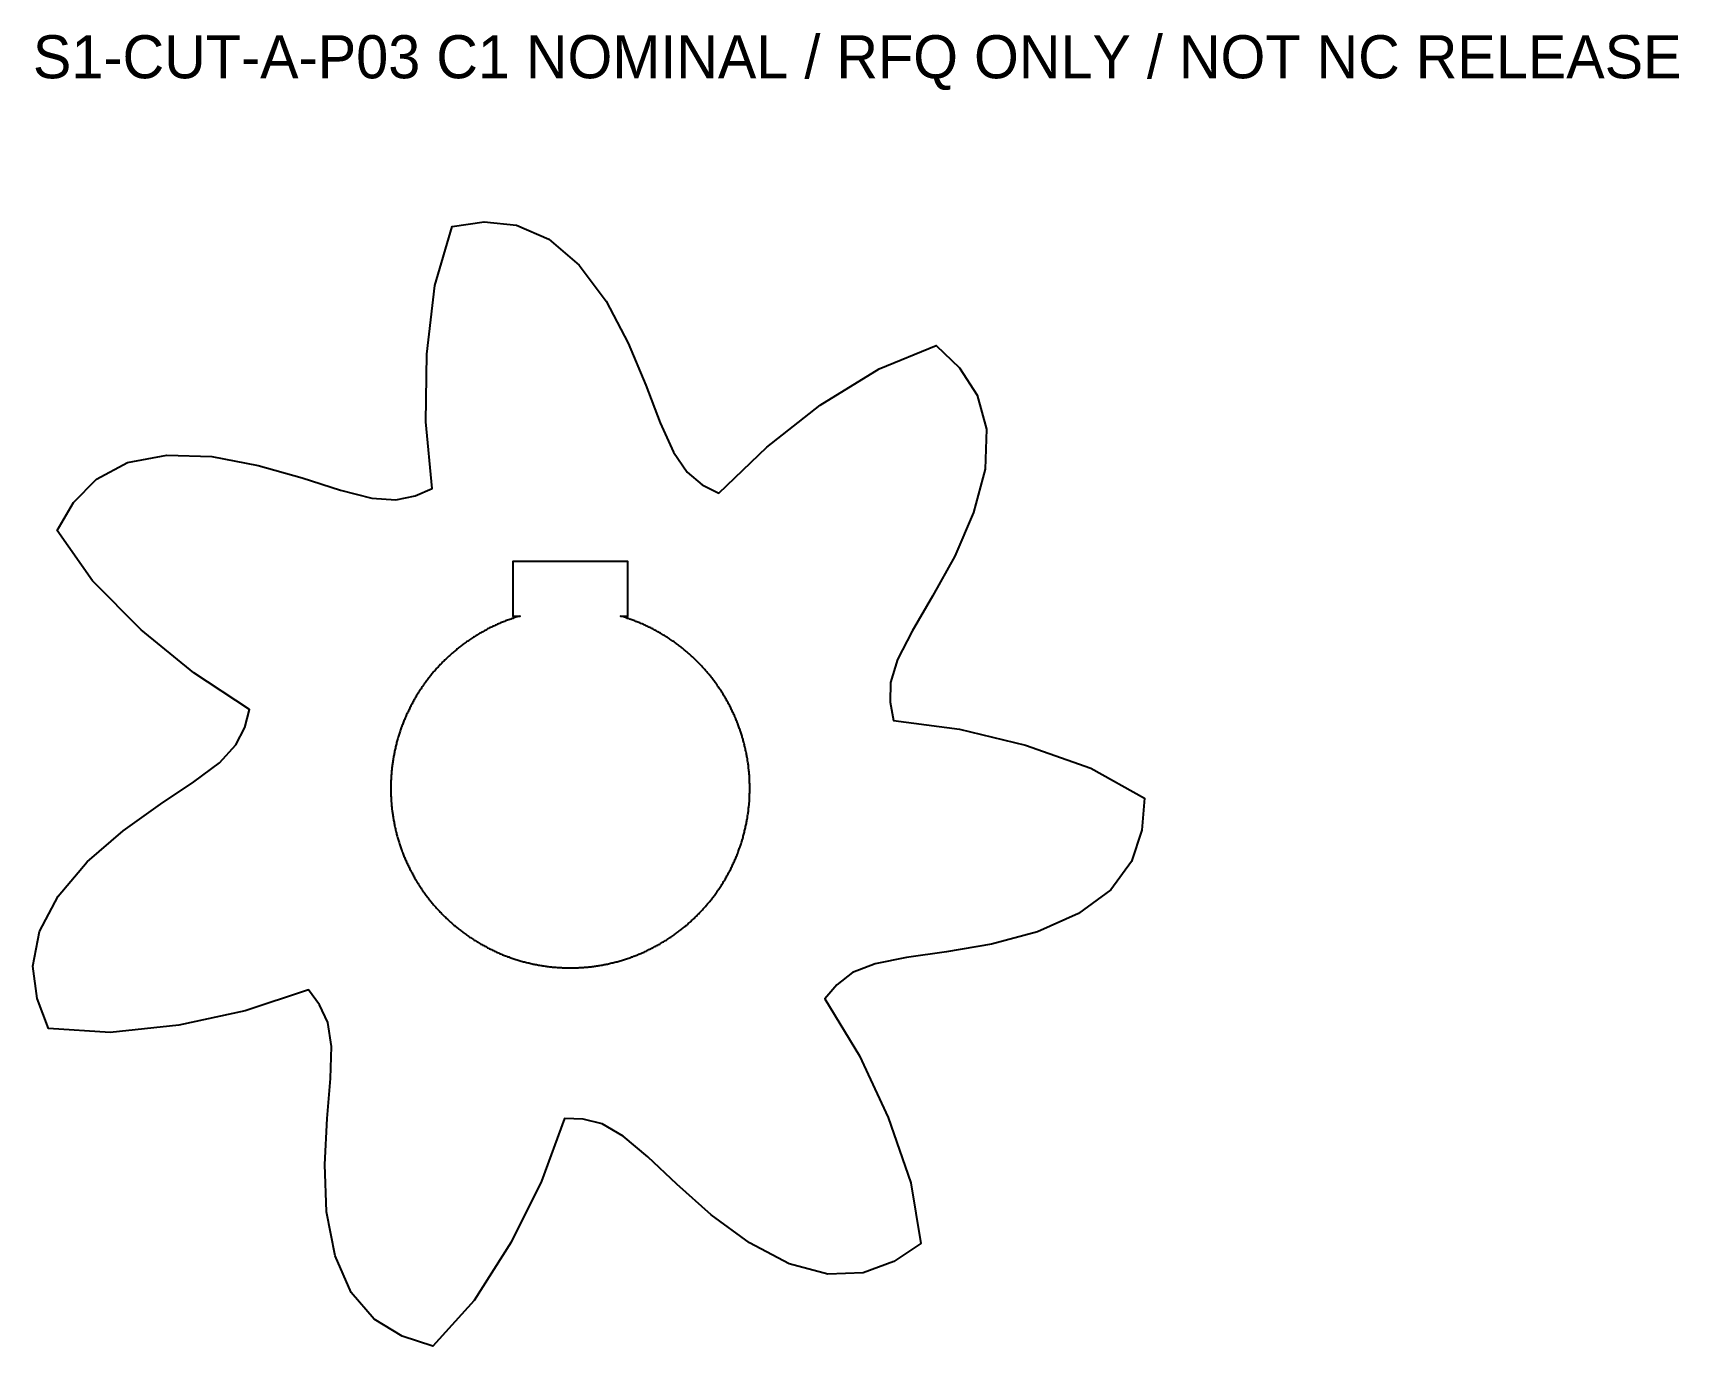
# Model space of a CAD drawing. Header units: millimetres. Extents: x -37 to 77, y -39 to 53.
import ezdxf

# ---------------------------------------------------------------- set-up
doc = ezdxf.new("R2010")
doc.units = ezdxf.units.MM
doc.layers.add('CUT', color=7, linetype='Continuous')
doc.layers.add('INFO', color=7, linetype='Continuous')

msp = doc.modelspace()

# ---------------------------------------------------------------- linework, layer by layer
at = {"layer": 'CUT'}
for points in [[(31.71, 3.02), (36.25, 1.41), (39.99, -0.69), (39.8, -2.92), (39.08, -5.09), (37.63, -7.06), (35.39, -8.72), (32.53, -9.98), (29.34, -10.84), (26.19, -11.38), (23.42, -11.78), (21.23, -12.21), (19.66, -12.83), (18.57, -13.67), (17.73, -14.65), (20.13, -18.63), (22.13, -22.91), (23.71, -27.47), (24.4, -31.7), (22.53, -32.94), (20.39, -33.73), (17.94, -33.82), (15.25, -33.11), (12.48, -31.65), (9.82, -29.7), (7.43, -27.57), (5.39, -25.65), (3.68, -24.21), (2.23, -23.37), (0.9, -23.04), (-0.4, -23), (-2.01, -27.35), (-4.11, -31.59), (-6.69, -35.66), (-9.57, -38.84), (-11.71, -38.15), (-13.66, -36.97), (-15.26, -35.11), (-16.38, -32.56), (-16.97, -29.49), (-17.09, -26.19), (-16.92, -23), (-16.69, -20.21), (-16.63, -17.98), (-16.88, -16.31), (-17.46, -15.07), (-18.23, -14.03), (-22.64, -15.48), (-27.26, -16.48), (-32.05, -17), (-36.33, -16.73), (-37.13, -14.63), (-37.42, -12.37), (-36.96, -9.96), (-35.67, -7.5), (-33.64, -5.12), (-31.14, -2.96), (-28.54, -1.11), (-26.21, 0.45), (-24.42, 1.79), (-23.28, 3.03), (-22.67, 4.25), (-22.33, 5.5), (-26.22, 8.05), (-29.88, 11.04), (-33.27, 14.46), (-35.73, 17.97), (-34.59, 19.9), (-33, 21.54), (-30.83, 22.69), (-28.1, 23.21), (-24.97, 23.11), (-21.73, 22.49), (-18.66, 21.62), (-15.99, 20.77), (-13.82, 20.21), (-12.14, 20.09), (-10.81, 20.37), (-9.62, 20.89), (-10.06, 25.52), (-10, 30.24), (-9.44, 35.03), (-8.23, 39.14), (-6, 39.45), (-3.74, 39.23), (-1.49, 38.25), (0.63, 36.44), (2.49, 33.93), (4.04, 31.01), (5.27, 28.07), (6.27, 25.45), (7.18, 23.41), (8.13, 22.02), (9.19, 21.15), (10.34, 20.55), (13.68, 23.77), (17.41, 26.68), (21.5, 29.22), (25.48, 30.84), (27.1, 29.29), (28.34, 27.38), (28.98, 25.01), (28.89, 22.23), (28.08, 19.21), (26.77, 16.18), (25.23, 13.38), (23.81, 10.96), (22.78, 8.98), (22.29, 7.37), (22.27, 6), (22.51, 4.73), (27.11, 4.13)], [(12.5, 0.15), (12.5, 0.23), (12.5, 0.31), (12.49, 0.38), (12.49, 0.46), (12.49, 0.54), (12.48, 0.61), (12.48, 0.69), (12.48, 0.77), (12.47, 0.84), (12.47, 0.92), (12.46, 1), (12.45, 1.07), (12.45, 1.15), (12.44, 1.23), (12.43, 1.3), (12.42, 1.38), (12.42, 1.45), (12.41, 1.53), (12.4, 1.61), (12.39, 1.68), (12.38, 1.76), (12.36, 1.83), (12.35, 1.91), (12.34, 1.99), (12.33, 2.06), (12.32, 2.14), (12.3, 2.21), (12.29, 2.29), (12.27, 2.36), (12.26, 2.44), (12.24, 2.51), (12.23, 2.59), (12.21, 2.66), (12.2, 2.74), (12.18, 2.81), (12.16, 2.89), (12.14, 2.96), (12.13, 3.04), (12.11, 3.11), (12.09, 3.19), (12.07, 3.26), (12.05, 3.33), (12.03, 3.41), (12.01, 3.48), (11.98, 3.56), (11.96, 3.63), (11.94, 3.7), (11.92, 3.78), (11.89, 3.85), (11.87, 3.92), (11.84, 3.99), (11.82, 4.07), (11.79, 4.14), (11.77, 4.21), (11.74, 4.28), (11.72, 4.36), (11.69, 4.43), (11.66, 4.5), (11.63, 4.57), (11.61, 4.64), (11.58, 4.71), (11.55, 4.78), (11.52, 4.85), (11.49, 4.92), (11.46, 5), (11.43, 5.07), (11.4, 5.14), (11.36, 5.21), (11.33, 5.28), (11.3, 5.34), (11.27, 5.41), (11.23, 5.48), (11.2, 5.55), (11.17, 5.62), (11.13, 5.69), (11.1, 5.76), (11.06, 5.82), (11.02, 5.89), (10.99, 5.96), (10.95, 6.03), (10.91, 6.09), (10.88, 6.16), (10.84, 6.23), (10.8, 6.29), (10.76, 6.36), (10.72, 6.43), (10.68, 6.49), (10.64, 6.56), (10.6, 6.62), (10.56, 6.69), (10.52, 6.75), (10.48, 6.82), (10.44, 6.88), (10.39, 6.94), (10.35, 7.01), (10.31, 7.07), (10.26, 7.13), (10.22, 7.2), (10.18, 7.26), (10.13, 7.32), (10.09, 7.38), (10.04, 7.45), (9.99, 7.51), (9.95, 7.57), (9.9, 7.63), (9.85, 7.69), (9.81, 7.75), (9.76, 7.81), (9.71, 7.87), (9.66, 7.93), (9.61, 7.99), (9.56, 8.05), (9.52, 8.11), (9.47, 8.16), (9.41, 8.22), (9.36, 8.28), (9.31, 8.34), (9.26, 8.39), (9.21, 8.45), (9.16, 8.51), (9.11, 8.56), (9.05, 8.62), (9, 8.67), (8.95, 8.73), (8.89, 8.78), (8.84, 8.84), (8.78, 8.89), (8.73, 8.95), (8.67, 9), (8.62, 9.05), (8.56, 9.11), (8.51, 9.16), (8.45, 9.21), (8.39, 9.26), (8.34, 9.31), (8.28, 9.36), (8.22, 9.41), (8.16, 9.47), (8.11, 9.52), (8.05, 9.56), (7.99, 9.61), (7.93, 9.66), (7.87, 9.71), (7.81, 9.76), (7.75, 9.81), (7.69, 9.85), (7.63, 9.9), (7.57, 9.95), (7.51, 9.99), (7.45, 10.04), (7.38, 10.09), (7.32, 10.13), (7.26, 10.18), (7.2, 10.22), (7.13, 10.26), (7.07, 10.31), (7.01, 10.35), (6.94, 10.39), (6.88, 10.44), (6.82, 10.48), (6.75, 10.52), (6.69, 10.56), (6.62, 10.6), (6.56, 10.64), (6.49, 10.68), (6.43, 10.72), (6.36, 10.76), (6.29, 10.8), (6.23, 10.84), (6.16, 10.88), (6.09, 10.91), (6.03, 10.95), (5.96, 10.99), (5.89, 11.02), (5.82, 11.06), (5.76, 11.1), (5.69, 11.13), (5.62, 11.17), (5.55, 11.2), (5.48, 11.23), (5.41, 11.27), (5.34, 11.3), (5.28, 11.33), (5.21, 11.36), (5.14, 11.4), (5.07, 11.43), (5, 11.46), (4.92, 11.49), (4.85, 11.52), (4.78, 11.55), (4.71, 11.58), (4.64, 11.61), (4.57, 11.63), (4.5, 11.66), (4.43, 11.69), (4.36, 11.72), (4.28, 11.74), (4.21, 11.77), (4.14, 11.79), (4.07, 11.82), (3.99, 11.84), (3.92, 11.87), (3.85, 11.89), (3.78, 11.92), (3.7, 11.94), (3.63, 11.96), (3.56, 11.98), (3.5, 12), (4, 12), (4, 15.8), (-4, 15.8), (-4, 12), (-3.5, 12), (-3.56, 11.98), (-3.63, 11.96), (-3.7, 11.94), (-3.78, 11.92), (-3.85, 11.89), (-3.92, 11.87), (-3.99, 11.84), (-4.07, 11.82), (-4.14, 11.79), (-4.21, 11.77), (-4.28, 11.74), (-4.36, 11.72), (-4.43, 11.69), (-4.5, 11.66), (-4.57, 11.63), (-4.64, 11.61), (-4.71, 11.58), (-4.78, 11.55), (-4.85, 11.52), (-4.92, 11.49), (-5, 11.46), (-5.07, 11.43), (-5.14, 11.4), (-5.21, 11.36), (-5.28, 11.33), (-5.34, 11.3), (-5.41, 11.27), (-5.48, 11.23), (-5.55, 11.2), (-5.62, 11.17), (-5.69, 11.13), (-5.76, 11.1), (-5.82, 11.06), (-5.89, 11.02), (-5.96, 10.99), (-6.03, 10.95), (-6.09, 10.91), (-6.16, 10.88), (-6.23, 10.84), (-6.29, 10.8), (-6.36, 10.76), (-6.43, 10.72), (-6.49, 10.68), (-6.56, 10.64), (-6.62, 10.6), (-6.69, 10.56), (-6.75, 10.52), (-6.82, 10.48), (-6.88, 10.44), (-6.94, 10.39), (-7.01, 10.35), (-7.07, 10.31), (-7.13, 10.26), (-7.2, 10.22), (-7.26, 10.18), (-7.32, 10.13), (-7.38, 10.09), (-7.45, 10.04), (-7.51, 9.99), (-7.57, 9.95), (-7.63, 9.9), (-7.69, 9.85), (-7.75, 9.81), (-7.81, 9.76), (-7.87, 9.71), (-7.93, 9.66), (-7.99, 9.61), (-8.05, 9.56), (-8.11, 9.52), (-8.16, 9.47), (-8.22, 9.41), (-8.28, 9.36), (-8.34, 9.31), (-8.39, 9.26), (-8.45, 9.21), (-8.51, 9.16), (-8.56, 9.11), (-8.62, 9.05), (-8.67, 9), (-8.73, 8.95), (-8.78, 8.89), (-8.84, 8.84), (-8.89, 8.78), (-8.95, 8.73), (-9, 8.67), (-9.05, 8.62), (-9.11, 8.56), (-9.16, 8.51), (-9.21, 8.45), (-9.26, 8.39), (-9.31, 8.34), (-9.36, 8.28), (-9.41, 8.22), (-9.47, 8.16), (-9.52, 8.11), (-9.56, 8.05), (-9.61, 7.99), (-9.66, 7.93), (-9.71, 7.87), (-9.76, 7.81), (-9.81, 7.75), (-9.85, 7.69), (-9.9, 7.63), (-9.95, 7.57), (-9.99, 7.51), (-10.04, 7.45), (-10.09, 7.38), (-10.13, 7.32), (-10.18, 7.26), (-10.22, 7.2), (-10.26, 7.13), (-10.31, 7.07), (-10.35, 7.01), (-10.39, 6.94), (-10.44, 6.88), (-10.48, 6.82), (-10.52, 6.75), (-10.56, 6.69), (-10.6, 6.62), (-10.64, 6.56), (-10.68, 6.49), (-10.72, 6.43), (-10.76, 6.36), (-10.8, 6.29), (-10.84, 6.23), (-10.88, 6.16), (-10.91, 6.09), (-10.95, 6.03), (-10.99, 5.96), (-11.02, 5.89), (-11.06, 5.82), (-11.1, 5.76), (-11.13, 5.69), (-11.17, 5.62), (-11.2, 5.55), (-11.23, 5.48), (-11.27, 5.41), (-11.3, 5.34), (-11.33, 5.28), (-11.36, 5.21), (-11.4, 5.14), (-11.43, 5.07), (-11.46, 5), (-11.49, 4.92), (-11.52, 4.85), (-11.55, 4.78), (-11.58, 4.71), (-11.61, 4.64), (-11.63, 4.57), (-11.66, 4.5), (-11.69, 4.43), (-11.72, 4.36), (-11.74, 4.28), (-11.77, 4.21), (-11.79, 4.14), (-11.82, 4.07), (-11.84, 3.99), (-11.87, 3.92), (-11.89, 3.85), (-11.92, 3.78), (-11.94, 3.7), (-11.96, 3.63), (-11.98, 3.56), (-12.01, 3.48), (-12.03, 3.41), (-12.05, 3.33), (-12.07, 3.26), (-12.09, 3.19), (-12.11, 3.11), (-12.13, 3.04), (-12.14, 2.96), (-12.16, 2.89), (-12.18, 2.81), (-12.2, 2.74), (-12.21, 2.66), (-12.23, 2.59), (-12.24, 2.51), (-12.26, 2.44), (-12.27, 2.36), (-12.29, 2.29), (-12.3, 2.21), (-12.32, 2.14), (-12.33, 2.06), (-12.34, 1.99), (-12.35, 1.91), (-12.36, 1.83), (-12.38, 1.76), (-12.39, 1.68), (-12.4, 1.61), (-12.41, 1.53), (-12.42, 1.45), (-12.42, 1.38), (-12.43, 1.3), (-12.44, 1.23), (-12.45, 1.15), (-12.45, 1.07), (-12.46, 1), (-12.47, 0.92), (-12.47, 0.84), (-12.48, 0.77), (-12.48, 0.69), (-12.48, 0.61), (-12.49, 0.54), (-12.49, 0.46), (-12.49, 0.38), (-12.5, 0.31), (-12.5, 0.23), (-12.5, 0.15), (-12.5, 0.08), (-12.5, 0), (-12.5, -0.08), (-12.5, -0.15), (-12.5, -0.23), (-12.5, -0.31), (-12.49, -0.38), (-12.49, -0.46), (-12.49, -0.54), (-12.48, -0.61), (-12.48, -0.69), (-12.48, -0.77), (-12.47, -0.84), (-12.47, -0.92), (-12.46, -1), (-12.45, -1.07), (-12.45, -1.15), (-12.44, -1.23), (-12.43, -1.3), (-12.42, -1.38), (-12.42, -1.45), (-12.41, -1.53), (-12.4, -1.61), (-12.39, -1.68), (-12.38, -1.76), (-12.36, -1.83), (-12.35, -1.91), (-12.34, -1.99), (-12.33, -2.06), (-12.32, -2.14), (-12.3, -2.21), (-12.29, -2.29), (-12.27, -2.36), (-12.26, -2.44), (-12.24, -2.51), (-12.23, -2.59), (-12.21, -2.66), (-12.2, -2.74), (-12.18, -2.81), (-12.16, -2.89), (-12.14, -2.96), (-12.13, -3.04), (-12.11, -3.11), (-12.09, -3.19), (-12.07, -3.26), (-12.05, -3.33), (-12.03, -3.41), (-12.01, -3.48), (-11.98, -3.56), (-11.96, -3.63), (-11.94, -3.7), (-11.92, -3.78), (-11.89, -3.85), (-11.87, -3.92), (-11.84, -3.99), (-11.82, -4.07), (-11.79, -4.14), (-11.77, -4.21), (-11.74, -4.28), (-11.72, -4.36), (-11.69, -4.43), (-11.66, -4.5), (-11.63, -4.57), (-11.61, -4.64), (-11.58, -4.71), (-11.55, -4.78), (-11.52, -4.85), (-11.49, -4.92), (-11.46, -5), (-11.43, -5.07), (-11.4, -5.14), (-11.36, -5.21), (-11.33, -5.28), (-11.3, -5.34), (-11.27, -5.41), (-11.23, -5.48), (-11.2, -5.55), (-11.17, -5.62), (-11.13, -5.69), (-11.1, -5.76), (-11.06, -5.82), (-11.02, -5.89), (-10.99, -5.96), (-10.95, -6.03), (-10.91, -6.09), (-10.88, -6.16), (-10.84, -6.23), (-10.8, -6.29), (-10.76, -6.36), (-10.72, -6.43), (-10.68, -6.49), (-10.64, -6.56), (-10.6, -6.62), (-10.56, -6.69), (-10.52, -6.75), (-10.48, -6.82), (-10.44, -6.88), (-10.39, -6.94), (-10.35, -7.01), (-10.31, -7.07), (-10.26, -7.13), (-10.22, -7.2), (-10.18, -7.26), (-10.13, -7.32), (-10.09, -7.38), (-10.04, -7.45), (-9.99, -7.51), (-9.95, -7.57), (-9.9, -7.63), (-9.85, -7.69), (-9.81, -7.75), (-9.76, -7.81), (-9.71, -7.87), (-9.66, -7.93), (-9.61, -7.99), (-9.56, -8.05), (-9.52, -8.11), (-9.47, -8.16), (-9.41, -8.22), (-9.36, -8.28), (-9.31, -8.34), (-9.26, -8.39), (-9.21, -8.45), (-9.16, -8.51), (-9.11, -8.56), (-9.05, -8.62), (-9, -8.67), (-8.95, -8.73), (-8.89, -8.78), (-8.84, -8.84), (-8.78, -8.89), (-8.73, -8.95), (-8.67, -9), (-8.62, -9.05), (-8.56, -9.11), (-8.51, -9.16), (-8.45, -9.21), (-8.39, -9.26), (-8.34, -9.31), (-8.28, -9.36), (-8.22, -9.41), (-8.16, -9.47), (-8.11, -9.52), (-8.05, -9.56), (-7.99, -9.61), (-7.93, -9.66), (-7.87, -9.71), (-7.81, -9.76), (-7.75, -9.81), (-7.69, -9.85), (-7.63, -9.9), (-7.57, -9.95), (-7.51, -9.99), (-7.45, -10.04), (-7.38, -10.09), (-7.32, -10.13), (-7.26, -10.18), (-7.2, -10.22), (-7.13, -10.26), (-7.07, -10.31), (-7.01, -10.35), (-6.94, -10.39), (-6.88, -10.44), (-6.82, -10.48), (-6.75, -10.52), (-6.69, -10.56), (-6.62, -10.6), (-6.56, -10.64), (-6.49, -10.68), (-6.43, -10.72), (-6.36, -10.76), (-6.29, -10.8), (-6.23, -10.84), (-6.16, -10.88), (-6.09, -10.91), (-6.03, -10.95), (-5.96, -10.99), (-5.89, -11.02), (-5.82, -11.06), (-5.76, -11.1), (-5.69, -11.13), (-5.62, -11.17), (-5.55, -11.2), (-5.48, -11.23), (-5.41, -11.27), (-5.34, -11.3), (-5.28, -11.33), (-5.21, -11.36), (-5.14, -11.4), (-5.07, -11.43), (-5, -11.46), (-4.92, -11.49), (-4.85, -11.52), (-4.78, -11.55), (-4.71, -11.58), (-4.64, -11.61), (-4.57, -11.63), (-4.5, -11.66), (-4.43, -11.69), (-4.36, -11.72), (-4.28, -11.74), (-4.21, -11.77), (-4.14, -11.79), (-4.07, -11.82), (-3.99, -11.84), (-3.92, -11.87), (-3.85, -11.89), (-3.78, -11.92), (-3.7, -11.94), (-3.63, -11.96), (-3.56, -11.98), (-3.48, -12.01), (-3.41, -12.03), (-3.33, -12.05), (-3.26, -12.07), (-3.19, -12.09), (-3.11, -12.11), (-3.04, -12.13), (-2.96, -12.14), (-2.89, -12.16), (-2.81, -12.18), (-2.74, -12.2), (-2.66, -12.21), (-2.59, -12.23), (-2.51, -12.24), (-2.44, -12.26), (-2.36, -12.27), (-2.29, -12.29), (-2.21, -12.3), (-2.14, -12.32), (-2.06, -12.33), (-1.99, -12.34), (-1.91, -12.35), (-1.83, -12.36), (-1.76, -12.38), (-1.68, -12.39), (-1.61, -12.4), (-1.53, -12.41), (-1.45, -12.42), (-1.38, -12.42), (-1.3, -12.43), (-1.23, -12.44), (-1.15, -12.45), (-1.07, -12.45), (-1, -12.46), (-0.92, -12.47), (-0.84, -12.47), (-0.77, -12.48), (-0.69, -12.48), (-0.61, -12.48), (-0.54, -12.49), (-0.46, -12.49), (-0.38, -12.49), (-0.31, -12.5), (-0.23, -12.5), (-0.15, -12.5), (-0.08, -12.5), (0, -12.5), (0.08, -12.5), (0.15, -12.5), (0.23, -12.5), (0.31, -12.5), (0.38, -12.49), (0.46, -12.49), (0.54, -12.49), (0.61, -12.48), (0.69, -12.48), (0.77, -12.48), (0.84, -12.47), (0.92, -12.47), (1, -12.46), (1.07, -12.45), (1.15, -12.45), (1.23, -12.44), (1.3, -12.43), (1.38, -12.42), (1.45, -12.42), (1.53, -12.41), (1.61, -12.4), (1.68, -12.39), (1.76, -12.38), (1.83, -12.36), (1.91, -12.35), (1.99, -12.34), (2.06, -12.33), (2.14, -12.32), (2.21, -12.3), (2.29, -12.29), (2.36, -12.27), (2.44, -12.26), (2.51, -12.24), (2.59, -12.23), (2.66, -12.21), (2.74, -12.2), (2.81, -12.18), (2.89, -12.16), (2.96, -12.14), (3.04, -12.13), (3.11, -12.11), (3.19, -12.09), (3.26, -12.07), (3.33, -12.05), (3.41, -12.03), (3.48, -12.01), (3.56, -11.98), (3.63, -11.96), (3.7, -11.94), (3.78, -11.92), (3.85, -11.89), (3.92, -11.87), (3.99, -11.84), (4.07, -11.82), (4.14, -11.79), (4.21, -11.77), (4.28, -11.74), (4.36, -11.72), (4.43, -11.69), (4.5, -11.66), (4.57, -11.63), (4.64, -11.61), (4.71, -11.58), (4.78, -11.55), (4.85, -11.52), (4.92, -11.49), (5, -11.46), (5.07, -11.43), (5.14, -11.4), (5.21, -11.36), (5.28, -11.33), (5.34, -11.3), (5.41, -11.27), (5.48, -11.23), (5.55, -11.2), (5.62, -11.17), (5.69, -11.13), (5.76, -11.1), (5.82, -11.06), (5.89, -11.02), (5.96, -10.99), (6.03, -10.95), (6.09, -10.91), (6.16, -10.88), (6.23, -10.84), (6.29, -10.8), (6.36, -10.76), (6.43, -10.72), (6.49, -10.68), (6.56, -10.64), (6.62, -10.6), (6.69, -10.56), (6.75, -10.52), (6.82, -10.48), (6.88, -10.44), (6.94, -10.39), (7.01, -10.35), (7.07, -10.31), (7.13, -10.26), (7.2, -10.22), (7.26, -10.18), (7.32, -10.13), (7.38, -10.09), (7.45, -10.04), (7.51, -9.99), (7.57, -9.95), (7.63, -9.9), (7.69, -9.85), (7.75, -9.81), (7.81, -9.76), (7.87, -9.71), (7.93, -9.66), (7.99, -9.61), (8.05, -9.56), (8.11, -9.52), (8.16, -9.47), (8.22, -9.41), (8.28, -9.36), (8.34, -9.31), (8.39, -9.26), (8.45, -9.21), (8.51, -9.16), (8.56, -9.11), (8.62, -9.05), (8.67, -9), (8.73, -8.95), (8.78, -8.89), (8.84, -8.84), (8.89, -8.78), (8.95, -8.73), (9, -8.67), (9.05, -8.62), (9.11, -8.56), (9.16, -8.51), (9.21, -8.45), (9.26, -8.39), (9.31, -8.34), (9.36, -8.28), (9.41, -8.22), (9.47, -8.16), (9.52, -8.11), (9.56, -8.05), (9.61, -7.99), (9.66, -7.93), (9.71, -7.87), (9.76, -7.81), (9.81, -7.75), (9.85, -7.69), (9.9, -7.63), (9.95, -7.57), (9.99, -7.51), (10.04, -7.45), (10.09, -7.38), (10.13, -7.32), (10.18, -7.26), (10.22, -7.2), (10.26, -7.13), (10.31, -7.07), (10.35, -7.01), (10.39, -6.94), (10.44, -6.88), (10.48, -6.82), (10.52, -6.75), (10.56, -6.69), (10.6, -6.62), (10.64, -6.56), (10.68, -6.49), (10.72, -6.43), (10.76, -6.36), (10.8, -6.29), (10.84, -6.23), (10.88, -6.16), (10.91, -6.09), (10.95, -6.03), (10.99, -5.96), (11.02, -5.89), (11.06, -5.82), (11.1, -5.76), (11.13, -5.69), (11.17, -5.62), (11.2, -5.55), (11.23, -5.48), (11.27, -5.41), (11.3, -5.34), (11.33, -5.28), (11.36, -5.21), (11.4, -5.14), (11.43, -5.07), (11.46, -5), (11.49, -4.92), (11.52, -4.85), (11.55, -4.78), (11.58, -4.71), (11.61, -4.64), (11.63, -4.57), (11.66, -4.5), (11.69, -4.43), (11.72, -4.36), (11.74, -4.28), (11.77, -4.21), (11.79, -4.14), (11.82, -4.07), (11.84, -3.99), (11.87, -3.92), (11.89, -3.85), (11.92, -3.78), (11.94, -3.7), (11.96, -3.63), (11.98, -3.56), (12.01, -3.48), (12.03, -3.41), (12.05, -3.33), (12.07, -3.26), (12.09, -3.19), (12.11, -3.11), (12.13, -3.04), (12.14, -2.96), (12.16, -2.89), (12.18, -2.81), (12.2, -2.74), (12.21, -2.66), (12.23, -2.59), (12.24, -2.51), (12.26, -2.44), (12.27, -2.36), (12.29, -2.29), (12.3, -2.21), (12.32, -2.14), (12.33, -2.06), (12.34, -1.99), (12.35, -1.91), (12.36, -1.83), (12.38, -1.76), (12.39, -1.68), (12.4, -1.61), (12.41, -1.53), (12.42, -1.45), (12.42, -1.38), (12.43, -1.3), (12.44, -1.23), (12.45, -1.15), (12.45, -1.07), (12.46, -1), (12.47, -0.92), (12.47, -0.84), (12.48, -0.77), (12.48, -0.69), (12.48, -0.61), (12.49, -0.54), (12.49, -0.46), (12.49, -0.38), (12.5, -0.31), (12.5, -0.23), (12.5, -0.15), (12.5, -0.08), (12.5, 0), (12.5, 0.08)]]:
    msp.add_lwpolyline(points, close=True, dxfattribs=at)

# ---------------------------------------------------------------- texts
at = {"layer": 'INFO'}
msp.add_text('S1-CUT-A-P03 C1 NOMINAL / RFQ ONLY / NOT NC RELEASE', height=3, dxfattribs=at).set_placement((-37.42, 49.45))

doc.saveas('drawing.dxf')
